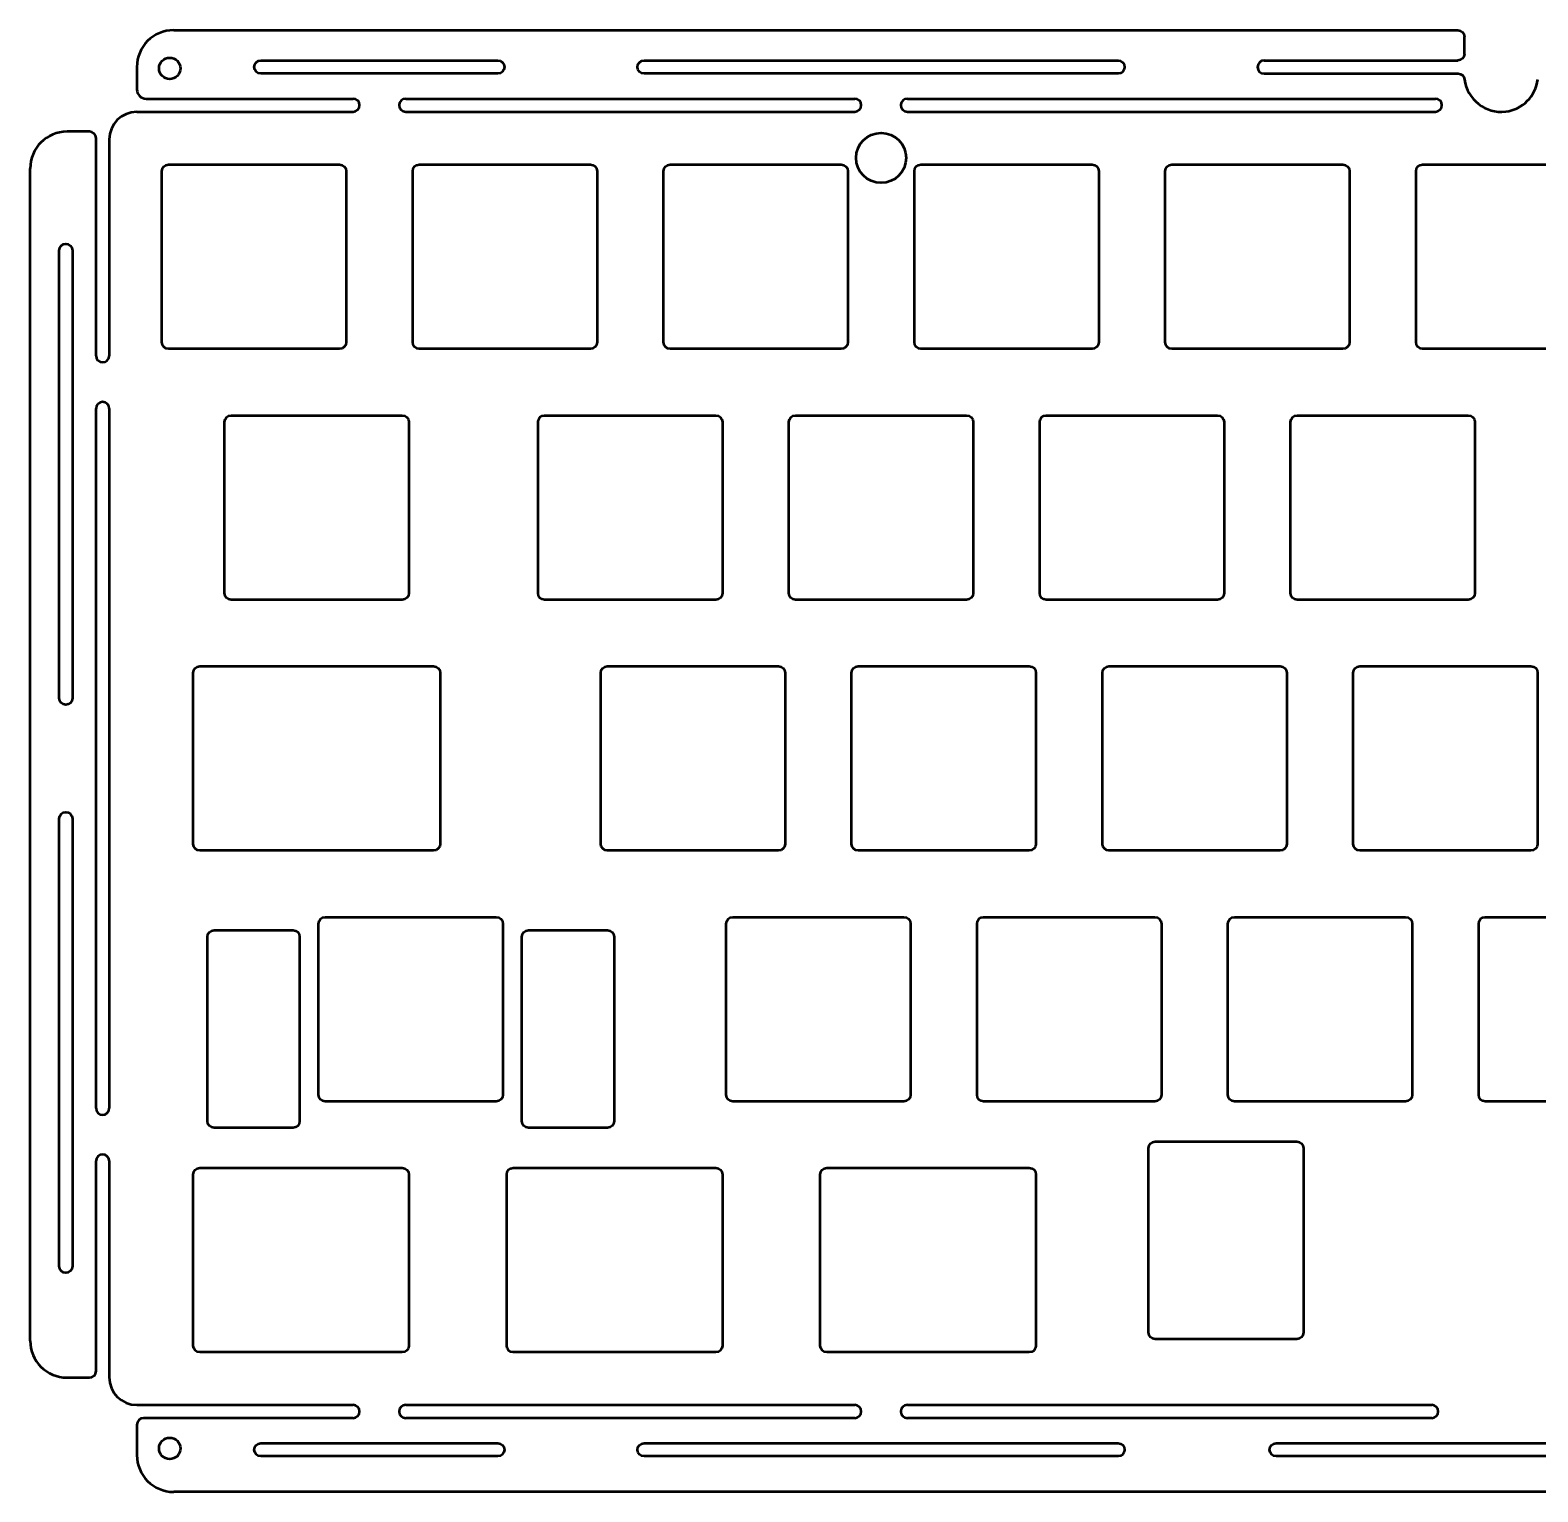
# Model space of a CAD drawing. Header units: millimetres. Extents: x 0 to 320, y 160 to 271.
# Drawn here: x 0.3 to 114.8, y 159.9 to 270.9 of the extents above; entities that cross this region are included whole.
import ezdxf

# ---------------------------------------------------------------- set-up
doc = ezdxf.new("R2010")
doc.units = ezdxf.units.MM
doc.header["$MEASUREMENT"] = 0
doc.layers.add('Layer 1', color=7, linetype='Continuous', lineweight=0)

# ---------------------------------------------------------------- blocks, each defined once
blk = doc.blocks.new('Block_0')
at = {"layer": 'Layer 1', "color": 7, "lineweight": 50}
for p, q in [((11.19, 270.93), (108.71, 270.93)), ((109.21, 269.13), (109.21, 270.43)), ((8.39, 268.13), (8.39, 266.43)), ((17.81, 268.63), (35.81, 268.63)), ((46.91, 268.63), (82.91, 268.63)), ((94.01, 268.63), (108.71, 268.63)), ((35.81, 267.63), (17.81, 267.63)), ((82.91, 267.63), (46.91, 267.63)), ((94.01, 267.63), (108.74, 267.63)), ((9.09, 265.73), (24.81, 265.73)), ((28.81, 265.73), (62.91, 265.73)), ((66.91, 265.73), (107.01, 265.73)), ((8.39, 264.73), (24.81, 264.73)), ((28.81, 264.73), (62.91, 264.73)), ((66.91, 264.73), (107.01, 264.73)), ((4.79, 263.23), (3.09, 263.23)), ((5.29, 246.21), (5.29, 262.73)), ((6.29, 262.63), (6.29, 246.21)), ((0.29, 171.41), (0.29, 260.43)), ((10.29, 247.23), (10.29, 260.23)), ((10.79, 260.73), (23.79, 260.73)), ((24.29, 260.23), (24.29, 247.23)), ((29.34, 247.23), (29.34, 260.23)), ((29.84, 260.73), (42.84, 260.73)), ((43.34, 260.23), (43.34, 247.23)), ((48.39, 247.23), (48.39, 260.23)), ((48.89, 260.73), (61.89, 260.73)), ((62.39, 260.23), (62.39, 247.23)), ((67.44, 247.23), (67.44, 260.23)), ((67.94, 260.73), (80.94, 260.73)), ((81.44, 260.23), (81.44, 247.23)), ((86.49, 247.23), (86.49, 260.23)), ((86.99, 260.73), (99.99, 260.73)), ((100.49, 260.23), (100.49, 247.23)), ((105.54, 247.23), (105.54, 260.23)), ((106.04, 260.73), (119.04, 260.73)), ((2.49, 220.21), (2.49, 254.21)), ((3.49, 254.21), (3.49, 220.21)), ((23.79, 246.73), (10.79, 246.73)), ((42.84, 246.73), (29.84, 246.73)), ((61.89, 246.73), (48.89, 246.73)), ((80.94, 246.73), (67.94, 246.73)), ((99.99, 246.73), (86.99, 246.73)), ((119.04, 246.73), (106.04, 246.73)), ((5.29, 189.06), (5.29, 242.21)), ((6.29, 242.21), (6.29, 189.06)), ((15.55, 241.68), (28.55, 241.68)), ((39.36, 241.68), (52.36, 241.68)), ((58.41, 241.68), (71.41, 241.68)), ((77.46, 241.68), (90.46, 241.68)), ((96.51, 241.68), (109.51, 241.68)), ((15.05, 228.18), (15.05, 241.18)), ((29.05, 241.18), (29.05, 228.18)), ((38.86, 228.18), (38.86, 241.18)), ((52.86, 241.18), (52.86, 228.18)), ((57.91, 228.18), (57.91, 241.18)), ((71.91, 241.18), (71.91, 228.18)), ((76.96, 228.18), (76.96, 241.18)), ((90.96, 241.18), (90.96, 228.18)), ((96.01, 228.18), (96.01, 241.18)), ((110.01, 241.18), (110.01, 228.18)), ((28.55, 227.68), (15.55, 227.68)), ((52.36, 227.68), (39.36, 227.68)), ((71.41, 227.68), (58.41, 227.68)), ((90.46, 227.68), (77.46, 227.68)), ((109.51, 227.68), (96.51, 227.68)), ((13.17, 222.63), (30.93, 222.63)), ((44.12, 222.63), (57.12, 222.63)), ((63.17, 222.63), (76.17, 222.63)), ((82.22, 222.63), (95.22, 222.63)), ((101.27, 222.63), (114.27, 222.63)), ((12.67, 209.13), (12.67, 222.13)), ((31.43, 222.13), (31.43, 209.13)), ((43.62, 209.13), (43.62, 222.13)), ((57.62, 222.13), (57.62, 209.13)), ((62.67, 209.13), (62.67, 222.13)), ((76.67, 222.13), (76.67, 209.13)), ((81.72, 209.13), (81.72, 222.13)), ((95.72, 222.13), (95.72, 209.13)), ((100.77, 209.13), (100.77, 222.13)), ((114.77, 222.13), (114.77, 209.13)), ((2.49, 177.06), (2.49, 211.06)), ((3.49, 211.06), (3.49, 177.06)), ((30.93, 208.63), (13.17, 208.63)), ((57.12, 208.63), (44.12, 208.63)), ((76.17, 208.63), (63.17, 208.63)), ((95.22, 208.63), (82.22, 208.63)), ((114.27, 208.63), (101.27, 208.63)), ((22.19, 190.08), (22.19, 203.08)), ((22.69, 203.58), (35.69, 203.58)), ((36.19, 203.08), (36.19, 190.08)), ((53.15, 190.08), (53.15, 203.08)), ((53.65, 203.58), (66.65, 203.58)), ((67.15, 203.08), (67.15, 190.08)), ((72.2, 190.08), (72.2, 203.08)), ((72.7, 203.58), (85.7, 203.58)), ((86.2, 203.08), (86.2, 190.08)), ((91.25, 190.08), (91.25, 203.08)), ((91.75, 203.58), (104.75, 203.58)), ((105.25, 203.08), (105.25, 190.08)), ((110.3, 190.08), (110.3, 203.08)), ((110.8, 203.58), (123.8, 203.58)), ((13.75, 188.08), (13.75, 202.08)), ((14.25, 202.58), (20.25, 202.58)), ((20.75, 202.08), (20.75, 188.08)), ((37.63, 188.08), (37.63, 202.08)), ((38.13, 202.58), (44.13, 202.58)), ((44.63, 202.08), (44.63, 188.08)), ((35.69, 189.58), (22.69, 189.58)), ((66.65, 189.58), (53.65, 189.58)), ((85.7, 189.58), (72.7, 189.58)), ((104.75, 189.58), (91.75, 189.58)), ((123.8, 189.58), (110.8, 189.58)), ((20.25, 187.58), (14.25, 187.58)), ((44.13, 187.58), (38.13, 187.58)), ((85.23, 172.03), (85.23, 186.03)), ((85.73, 186.53), (96.49, 186.53)), ((96.99, 186.03), (96.99, 172.03)), ((5.29, 169.11), (5.29, 185.06)), ((6.29, 185.06), (6.29, 168.63)), ((13.17, 184.53), (28.55, 184.53)), ((36.98, 184.53), (52.36, 184.53)), ((60.79, 184.53), (76.17, 184.53)), ((12.67, 171.03), (12.67, 184.03)), ((29.05, 184.03), (29.05, 171.03)), ((36.48, 171.03), (36.48, 184.03)), ((52.86, 184.03), (52.86, 171.03)), ((60.29, 171.03), (60.29, 184.03)), ((76.67, 184.03), (76.67, 171.03)), ((96.49, 171.53), (85.73, 171.53)), ((28.55, 170.53), (13.17, 170.53)), ((52.36, 170.53), (36.98, 170.53)), ((76.17, 170.53), (60.79, 170.53)), ((3.09, 168.61), (4.79, 168.61)), ((8.39, 166.53), (24.81, 166.53)), ((28.81, 166.53), (62.91, 166.53)), ((66.91, 166.53), (106.73, 166.53)), ((8.39, 165.03), (8.39, 162.73)), ((24.81, 165.53), (8.89, 165.53)), ((62.91, 165.53), (28.81, 165.53)), ((106.73, 165.53), (66.91, 165.53)), ((17.81, 163.63), (35.81, 163.63)), ((35.81, 162.63), (17.81, 162.63)), ((46.91, 163.63), (82.91, 163.63)), ((82.91, 162.63), (46.91, 162.63)), ((94.91, 163.63), (132.73, 163.63)), ((132.73, 162.63), (94.91, 162.63)), ((309.14, 159.93), (11.19, 159.93))]:
    blk.add_line(p, q, dxfattribs=at)
for centre, radius in [((10.89, 268.03), 0.814), ((64.91, 261.23), 1.9), ((10.89, 163.23), 0.814)]:
    blk.add_circle(centre, radius, dxfattribs=at)
for points in [[(11.19, 270.93), (9.64, 270.93), (8.39, 269.68), (8.39, 268.13)], [(108.71, 270.93), (108.99, 270.93), (109.21, 270.71), (109.21, 270.43)], [(109.21, 269.13), (109.21, 268.86), (108.99, 268.63), (108.71, 268.63)], [(108.74, 267.63), (108.99, 267.63), (109.2, 267.44), (109.23, 267.19)], [(8.39, 266.43), (8.39, 266.05), (8.7, 265.73), (9.09, 265.73)], [(8.39, 264.73), (7.23, 264.73), (6.29, 263.79), (6.29, 262.63)], [(3.09, 263.23), (1.54, 263.23), (0.29, 261.98), (0.29, 260.43)], [(5.29, 262.73), (5.29, 263.01), (5.06, 263.23), (4.79, 263.23)], [(10.29, 260.23), (10.29, 260.51), (10.51, 260.73), (10.79, 260.73)], [(23.79, 260.73), (24.06, 260.73), (24.29, 260.51), (24.29, 260.23)], [(29.34, 260.23), (29.34, 260.51), (29.56, 260.73), (29.84, 260.73)], [(42.84, 260.73), (43.11, 260.73), (43.34, 260.51), (43.34, 260.23)], [(48.39, 260.23), (48.39, 260.51), (48.61, 260.73), (48.89, 260.73)], [(61.89, 260.73), (62.16, 260.73), (62.39, 260.51), (62.39, 260.23)], [(67.44, 260.23), (67.44, 260.51), (67.66, 260.73), (67.94, 260.73)], [(80.94, 260.73), (81.21, 260.73), (81.44, 260.51), (81.44, 260.23)], [(86.49, 260.23), (86.49, 260.51), (86.71, 260.73), (86.99, 260.73)], [(99.99, 260.73), (100.26, 260.73), (100.49, 260.51), (100.49, 260.23)], [(105.54, 260.23), (105.54, 260.51), (105.76, 260.73), (106.04, 260.73)], [(10.79, 246.73), (10.51, 246.73), (10.29, 246.96), (10.29, 247.23)], [(24.29, 247.23), (24.29, 246.96), (24.06, 246.73), (23.79, 246.73)], [(29.84, 246.73), (29.56, 246.73), (29.34, 246.96), (29.34, 247.23)], [(43.34, 247.23), (43.34, 246.96), (43.11, 246.73), (42.84, 246.73)], [(48.89, 246.73), (48.61, 246.73), (48.39, 246.96), (48.39, 247.23)], [(62.39, 247.23), (62.39, 246.96), (62.16, 246.73), (61.89, 246.73)], [(67.94, 246.73), (67.66, 246.73), (67.44, 246.96), (67.44, 247.23)], [(81.44, 247.23), (81.44, 246.96), (81.21, 246.73), (80.94, 246.73)], [(86.99, 246.73), (86.71, 246.73), (86.49, 246.96), (86.49, 247.23)], [(100.49, 247.23), (100.49, 246.96), (100.26, 246.73), (99.99, 246.73)], [(106.04, 246.73), (105.76, 246.73), (105.54, 246.96), (105.54, 247.23)], [(15.05, 241.18), (15.05, 241.46), (15.27, 241.68), (15.55, 241.68)], [(28.55, 241.68), (28.82, 241.68), (29.05, 241.46), (29.05, 241.18)], [(38.86, 241.18), (38.86, 241.46), (39.08, 241.68), (39.36, 241.68)], [(52.36, 241.68), (52.64, 241.68), (52.86, 241.46), (52.86, 241.18)], [(57.91, 241.18), (57.91, 241.46), (58.13, 241.68), (58.41, 241.68)], [(71.41, 241.68), (71.69, 241.68), (71.91, 241.46), (71.91, 241.18)], [(76.96, 241.18), (76.96, 241.46), (77.18, 241.68), (77.46, 241.68)], [(90.46, 241.68), (90.74, 241.68), (90.96, 241.46), (90.96, 241.18)], [(96.01, 241.18), (96.01, 241.46), (96.23, 241.68), (96.51, 241.68)], [(109.51, 241.68), (109.79, 241.68), (110.01, 241.46), (110.01, 241.18)], [(15.55, 227.68), (15.27, 227.68), (15.05, 227.91), (15.05, 228.18)], [(29.05, 228.18), (29.05, 227.91), (28.82, 227.68), (28.55, 227.68)], [(39.36, 227.68), (39.08, 227.68), (38.86, 227.91), (38.86, 228.18)], [(52.86, 228.18), (52.86, 227.91), (52.64, 227.68), (52.36, 227.68)], [(58.41, 227.68), (58.13, 227.68), (57.91, 227.91), (57.91, 228.18)], [(71.91, 228.18), (71.91, 227.91), (71.69, 227.68), (71.41, 227.68)], [(77.46, 227.68), (77.18, 227.68), (76.96, 227.91), (76.96, 228.18)], [(90.96, 228.18), (90.96, 227.91), (90.74, 227.68), (90.46, 227.68)], [(96.51, 227.68), (96.23, 227.68), (96.01, 227.91), (96.01, 228.18)], [(110.01, 228.18), (110.01, 227.91), (109.79, 227.68), (109.51, 227.68)], [(12.67, 222.13), (12.67, 222.41), (12.89, 222.63), (13.17, 222.63)], [(30.93, 222.63), (31.21, 222.63), (31.43, 222.41), (31.43, 222.13)], [(43.62, 222.13), (43.62, 222.41), (43.85, 222.63), (44.12, 222.63)], [(57.12, 222.63), (57.4, 222.63), (57.62, 222.41), (57.62, 222.13)], [(62.67, 222.13), (62.67, 222.41), (62.9, 222.63), (63.17, 222.63)], [(76.17, 222.63), (76.45, 222.63), (76.67, 222.41), (76.67, 222.13)], [(81.72, 222.13), (81.72, 222.41), (81.95, 222.63), (82.22, 222.63)], [(95.22, 222.63), (95.5, 222.63), (95.72, 222.41), (95.72, 222.13)], [(100.77, 222.13), (100.77, 222.41), (101, 222.63), (101.27, 222.63)], [(114.27, 222.63), (114.55, 222.63), (114.77, 222.41), (114.77, 222.13)], [(13.17, 208.63), (12.89, 208.63), (12.67, 208.86), (12.67, 209.13)], [(31.43, 209.13), (31.43, 208.86), (31.21, 208.63), (30.93, 208.63)], [(44.12, 208.63), (43.85, 208.63), (43.62, 208.86), (43.62, 209.13)], [(57.62, 209.13), (57.62, 208.86), (57.4, 208.63), (57.12, 208.63)], [(63.17, 208.63), (62.9, 208.63), (62.67, 208.86), (62.67, 209.13)], [(76.67, 209.13), (76.67, 208.86), (76.45, 208.63), (76.17, 208.63)], [(82.22, 208.63), (81.95, 208.63), (81.72, 208.86), (81.72, 209.13)], [(95.72, 209.13), (95.72, 208.86), (95.5, 208.63), (95.22, 208.63)], [(101.27, 208.63), (101, 208.63), (100.77, 208.86), (100.77, 209.13)], [(114.77, 209.13), (114.77, 208.86), (114.55, 208.63), (114.27, 208.63)], [(22.19, 203.08), (22.19, 203.36), (22.42, 203.58), (22.69, 203.58)], [(35.69, 203.58), (35.97, 203.58), (36.19, 203.36), (36.19, 203.08)], [(53.15, 203.08), (53.15, 203.36), (53.37, 203.58), (53.65, 203.58)], [(66.65, 203.58), (66.92, 203.58), (67.15, 203.36), (67.15, 203.08)], [(72.2, 203.08), (72.2, 203.36), (72.42, 203.58), (72.7, 203.58)], [(85.7, 203.58), (85.97, 203.58), (86.2, 203.36), (86.2, 203.08)], [(91.25, 203.08), (91.25, 203.36), (91.47, 203.58), (91.75, 203.58)], [(104.75, 203.58), (105.02, 203.58), (105.25, 203.36), (105.25, 203.08)], [(110.3, 203.08), (110.3, 203.36), (110.52, 203.58), (110.8, 203.58)], [(13.75, 202.08), (13.75, 202.36), (13.98, 202.58), (14.25, 202.58)], [(20.25, 202.58), (20.53, 202.58), (20.75, 202.36), (20.75, 202.08)], [(37.63, 202.08), (37.63, 202.36), (37.85, 202.58), (38.13, 202.58)], [(44.13, 202.58), (44.41, 202.58), (44.63, 202.36), (44.63, 202.08)], [(22.69, 189.58), (22.42, 189.58), (22.19, 189.81), (22.19, 190.08)], [(36.19, 190.08), (36.19, 189.81), (35.97, 189.58), (35.69, 189.58)], [(53.65, 189.58), (53.37, 189.58), (53.15, 189.81), (53.15, 190.08)], [(67.15, 190.08), (67.15, 189.81), (66.92, 189.58), (66.65, 189.58)], [(72.7, 189.58), (72.42, 189.58), (72.2, 189.81), (72.2, 190.08)], [(86.2, 190.08), (86.2, 189.81), (85.97, 189.58), (85.7, 189.58)], [(91.75, 189.58), (91.47, 189.58), (91.25, 189.81), (91.25, 190.08)], [(105.25, 190.08), (105.25, 189.81), (105.02, 189.58), (104.75, 189.58)], [(110.8, 189.58), (110.52, 189.58), (110.3, 189.81), (110.3, 190.08)], [(14.25, 187.58), (13.98, 187.58), (13.75, 187.81), (13.75, 188.08)], [(20.75, 188.08), (20.75, 187.81), (20.53, 187.58), (20.25, 187.58)], [(38.13, 187.58), (37.85, 187.58), (37.63, 187.81), (37.63, 188.08)], [(44.63, 188.08), (44.63, 187.81), (44.41, 187.58), (44.13, 187.58)], [(85.23, 186.03), (85.23, 186.31), (85.45, 186.53), (85.73, 186.53)], [(96.49, 186.53), (96.76, 186.53), (96.99, 186.31), (96.99, 186.03)], [(12.67, 184.03), (12.67, 184.31), (12.89, 184.53), (13.17, 184.53)], [(28.55, 184.53), (28.82, 184.53), (29.05, 184.31), (29.05, 184.03)], [(36.48, 184.03), (36.48, 184.31), (36.7, 184.53), (36.98, 184.53)], [(52.36, 184.53), (52.64, 184.53), (52.86, 184.31), (52.86, 184.03)], [(60.29, 184.03), (60.29, 184.31), (60.52, 184.53), (60.79, 184.53)], [(76.17, 184.53), (76.45, 184.53), (76.67, 184.31), (76.67, 184.03)], [(85.73, 171.53), (85.45, 171.53), (85.23, 171.76), (85.23, 172.03)], [(96.99, 172.03), (96.99, 171.76), (96.76, 171.53), (96.49, 171.53)], [(0.29, 171.41), (0.29, 169.86), (1.54, 168.61), (3.09, 168.61)], [(13.17, 170.53), (12.89, 170.53), (12.67, 170.76), (12.67, 171.03)], [(29.05, 171.03), (29.05, 170.76), (28.82, 170.53), (28.55, 170.53)], [(36.98, 170.53), (36.7, 170.53), (36.48, 170.76), (36.48, 171.03)], [(52.86, 171.03), (52.86, 170.76), (52.64, 170.53), (52.36, 170.53)], [(60.79, 170.53), (60.52, 170.53), (60.29, 170.76), (60.29, 171.03)], [(76.67, 171.03), (76.67, 170.76), (76.45, 170.53), (76.17, 170.53)], [(4.79, 168.61), (5.06, 168.61), (5.29, 168.83), (5.29, 169.11)], [(6.29, 168.63), (6.29, 167.47), (7.23, 166.53), (8.39, 166.53)], [(8.89, 165.53), (8.61, 165.53), (8.39, 165.31), (8.39, 165.03)], [(8.39, 162.73), (8.39, 161.19), (9.64, 159.93), (11.19, 159.93)]]:
    blk.add_open_spline(points, degree=3, dxfattribs=at)
for points, knots in [([(17.81, 267.63), (17.81, 267.63), (17.81, 267.63), (17.81, 267.63), (17.53, 267.63), (17.31, 267.86), (17.31, 268.13), (17.31, 268.41), (17.53, 268.63), (17.81, 268.63)], [0, 0, 0, 0, 1, 1, 1, 2, 2, 2, 3, 3, 3, 3]), ([(35.81, 268.63), (36.09, 268.63), (36.31, 268.41), (36.31, 268.13), (36.31, 267.86), (36.09, 267.63), (35.81, 267.63)], [0, 0, 0, 0, 1, 1, 1, 2, 2, 2, 2]), ([(46.91, 267.63), (46.63, 267.63), (46.41, 267.86), (46.41, 268.13), (46.41, 268.41), (46.63, 268.63), (46.91, 268.63)], [0, 0, 0, 0, 1, 1, 1, 2, 2, 2, 2]), ([(82.91, 268.63), (83.19, 268.63), (83.41, 268.41), (83.41, 268.13), (83.41, 267.86), (83.19, 267.63), (82.91, 267.63)], [0, 0, 0, 0, 1, 1, 1, 2, 2, 2, 2]), ([(94.01, 268.63), (93.73, 268.63), (93.51, 268.41), (93.51, 268.13), (93.51, 267.86), (93.73, 267.63), (94.01, 267.63)], [0, 0, 0, 0, 1, 1, 1, 2, 2, 2, 2]), ([(109.23, 267.19), (109.42, 265.66), (110.82, 264.57), (112.35, 264.75), (113.63, 264.91), (114.63, 265.92), (114.79, 267.19)], [0, 0, 0, 0, 1, 1, 1, 2, 2, 2, 2]), ([(24.81, 264.73), (25.09, 264.73), (25.31, 264.96), (25.31, 265.23), (25.31, 265.51), (25.09, 265.73), (24.81, 265.73), (24.81, 265.73), (24.81, 265.73), (24.81, 265.73)], [0, 0, 0, 0, 1, 1, 1, 2, 2, 2, 3, 3, 3, 3]), ([(28.81, 265.73), (28.53, 265.73), (28.31, 265.51), (28.31, 265.23), (28.31, 264.96), (28.53, 264.73), (28.81, 264.73)], [0, 0, 0, 0, 1, 1, 1, 2, 2, 2, 2]), ([(62.91, 264.73), (63.19, 264.73), (63.41, 264.96), (63.41, 265.23), (63.41, 265.51), (63.19, 265.73), (62.91, 265.73)], [0, 0, 0, 0, 1, 1, 1, 2, 2, 2, 2]), ([(66.91, 265.73), (66.63, 265.73), (66.41, 265.51), (66.41, 265.23), (66.41, 264.96), (66.63, 264.73), (66.91, 264.73)], [0, 0, 0, 0, 1, 1, 1, 2, 2, 2, 2]), ([(107.01, 264.73), (107.29, 264.73), (107.51, 264.96), (107.51, 265.23), (107.51, 265.51), (107.29, 265.73), (107.01, 265.73)], [0, 0, 0, 0, 1, 1, 1, 2, 2, 2, 2]), ([(2.49, 254.21), (2.49, 254.48), (2.71, 254.71), (2.99, 254.71), (3.26, 254.71), (3.49, 254.48), (3.49, 254.21)], [0, 0, 0, 0, 1, 1, 1, 2, 2, 2, 2]), ([(5.29, 246.21), (5.29, 245.93), (5.51, 245.71), (5.79, 245.71), (6.06, 245.71), (6.29, 245.93), (6.29, 246.21)], [0, 0, 0, 0, 1, 1, 1, 2, 2, 2, 2]), ([(6.29, 242.21), (6.29, 242.48), (6.06, 242.71), (5.79, 242.71), (5.51, 242.71), (5.29, 242.48), (5.29, 242.21), (5.29, 242.21), (5.29, 242.21), (5.29, 242.21)], [0, 0, 0, 0, 1, 1, 1, 2, 2, 2, 3, 3, 3, 3]), ([(3.49, 220.21), (3.49, 219.93), (3.26, 219.71), (2.99, 219.71), (2.71, 219.71), (2.49, 219.93), (2.49, 220.21)], [0, 0, 0, 0, 1, 1, 1, 2, 2, 2, 2]), ([(2.49, 211.06), (2.49, 211.33), (2.71, 211.56), (2.99, 211.56), (3.26, 211.56), (3.49, 211.33), (3.49, 211.06)], [0, 0, 0, 0, 1, 1, 1, 2, 2, 2, 2]), ([(5.29, 189.06), (5.29, 188.78), (5.51, 188.56), (5.79, 188.56), (6.06, 188.56), (6.29, 188.78), (6.29, 189.06)], [0, 0, 0, 0, 1, 1, 1, 2, 2, 2, 2]), ([(6.29, 185.06), (6.29, 185.33), (6.06, 185.56), (5.79, 185.56), (5.51, 185.56), (5.29, 185.33), (5.29, 185.06)], [0, 0, 0, 0, 1, 1, 1, 2, 2, 2, 2]), ([(3.49, 177.06), (3.49, 176.78), (3.26, 176.56), (2.99, 176.56), (2.71, 176.56), (2.49, 176.78), (2.49, 177.06)], [0, 0, 0, 0, 1, 1, 1, 2, 2, 2, 2]), ([(24.81, 165.53), (25.09, 165.53), (25.31, 165.76), (25.31, 166.03), (25.31, 166.31), (25.09, 166.53), (24.81, 166.53), (24.81, 166.53), (24.81, 166.53), (24.81, 166.53)], [0, 0, 0, 0, 1, 1, 1, 2, 2, 2, 3, 3, 3, 3]), ([(28.81, 166.53), (28.53, 166.53), (28.31, 166.31), (28.31, 166.03), (28.31, 165.76), (28.53, 165.53), (28.81, 165.53), (28.81, 165.53), (28.81, 165.53), (28.81, 165.53)], [0, 0, 0, 0, 1, 1, 1, 2, 2, 2, 3, 3, 3, 3]), ([(62.91, 165.53), (63.19, 165.53), (63.41, 165.76), (63.41, 166.03), (63.41, 166.31), (63.19, 166.53), (62.91, 166.53), (62.91, 166.53), (62.91, 166.53), (62.91, 166.53)], [0, 0, 0, 0, 1, 1, 1, 2, 2, 2, 3, 3, 3, 3]), ([(66.91, 166.53), (66.63, 166.53), (66.41, 166.31), (66.41, 166.03), (66.41, 165.76), (66.63, 165.53), (66.91, 165.53)], [0, 0, 0, 0, 1, 1, 1, 2, 2, 2, 2]), ([(106.73, 165.53), (107.01, 165.53), (107.23, 165.76), (107.23, 166.03), (107.23, 166.31), (107.01, 166.53), (106.73, 166.53)], [0, 0, 0, 0, 1, 1, 1, 2, 2, 2, 2]), ([(17.81, 162.63), (17.81, 162.63), (17.81, 162.63), (17.81, 162.63), (17.53, 162.63), (17.31, 162.86), (17.31, 163.13), (17.31, 163.41), (17.53, 163.63), (17.81, 163.63)], [0, 0, 0, 0, 1, 1, 1, 2, 2, 2, 3, 3, 3, 3]), ([(35.81, 163.63), (35.81, 163.63), (35.81, 163.63), (35.81, 163.63), (36.09, 163.63), (36.31, 163.41), (36.31, 163.13), (36.31, 162.86), (36.09, 162.63), (35.81, 162.63)], [0, 0, 0, 0, 1, 1, 1, 2, 2, 2, 3, 3, 3, 3]), ([(46.91, 162.63), (46.63, 162.63), (46.41, 162.86), (46.41, 163.13), (46.41, 163.41), (46.63, 163.63), (46.91, 163.63)], [0, 0, 0, 0, 1, 1, 1, 2, 2, 2, 2]), ([(82.91, 163.63), (82.91, 163.63), (82.91, 163.63), (82.91, 163.63), (83.19, 163.63), (83.41, 163.41), (83.41, 163.13), (83.41, 162.86), (83.19, 162.63), (82.91, 162.63)], [0, 0, 0, 0, 1, 1, 1, 2, 2, 2, 3, 3, 3, 3]), ([(94.91, 162.63), (94.63, 162.63), (94.41, 162.86), (94.41, 163.13), (94.41, 163.41), (94.63, 163.63), (94.91, 163.63)], [0, 0, 0, 0, 1, 1, 1, 2, 2, 2, 2])]:
    blk.add_open_spline(points, degree=3, knots=knots, dxfattribs=at)

msp = doc.modelspace()

# ---------------------------------------------------------------- block references
at = {"layer": 'Layer 1'}
msp.add_blockref('Block_0', (0, 0), dxfattribs=at)

doc.saveas('drawing.dxf')
